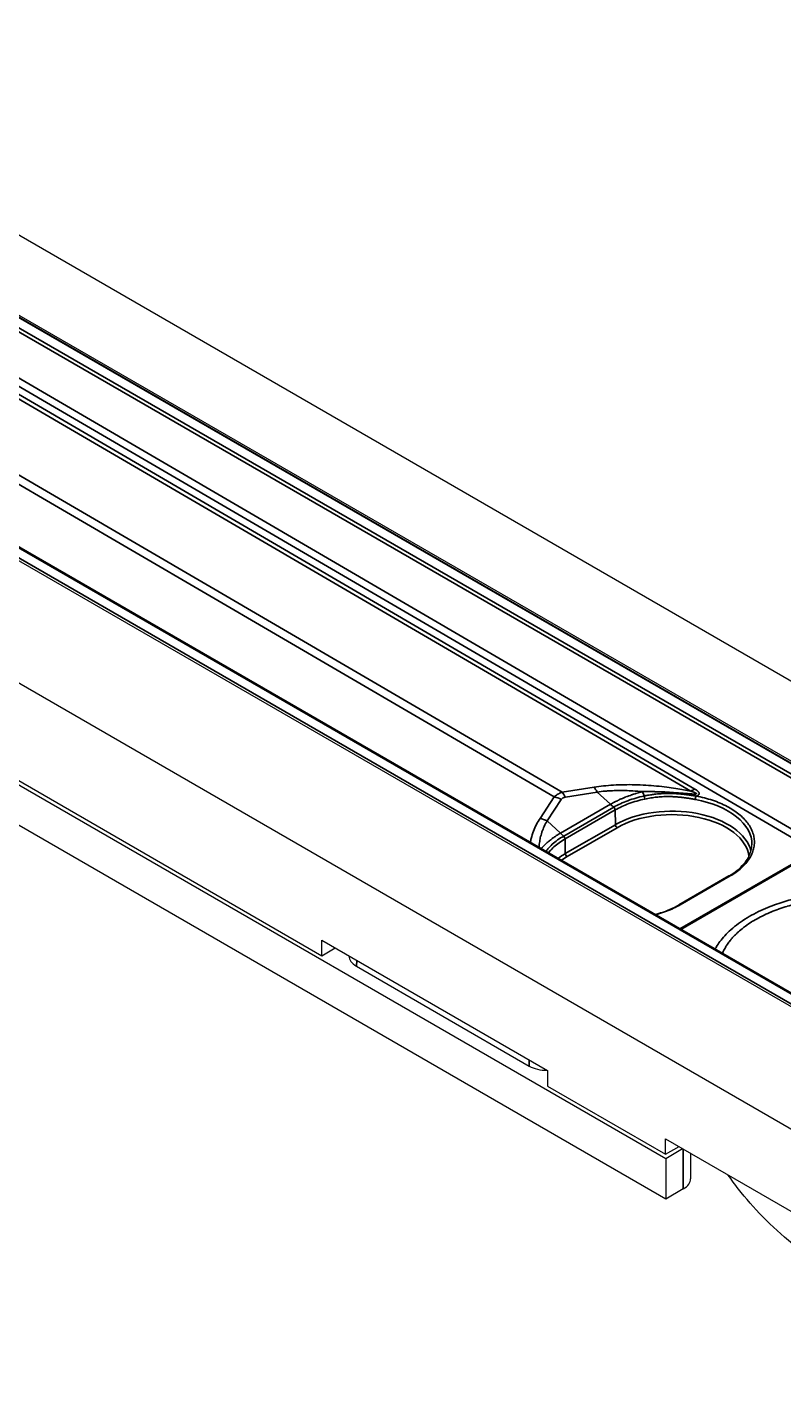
# Model space of a CAD drawing. Header units: millimetres. Extents: x 101 to 3000, y 150 to 4305.
# Drawn here: x 1649.7 to 1763.4, y 1251.7 to 1454.6 of the extents above; entities that cross this region are included whole.
import ezdxf

# ---------------------------------------------------------------- set-up
doc = ezdxf.new("R2010")
doc.units = ezdxf.units.MM
doc.header["$LTSCALE"] = 15
doc.layers.add('_Sichtbarkanten', color=7, linetype='Continuous', lineweight=25)
doc.layers.add('Sichtbar schmal (ISO)', color=7, linetype='Continuous', lineweight=35)

msp = doc.modelspace()

# ---------------------------------------------------------------- linework, layer by layer
at = {"layer": '_Sichtbarkanten'}
for p, q in [((1594.38, 1454.61), (2071.68, 1179.05)), ((1611.35, 1432.49), (2033.51, 1188.76)), ((1612.04, 1432.35), (2033.12, 1189.24)), ((1536.04, 1420.93), (2013.34, 1145.37)), ((2003.53, 1171.46), (1581.4, 1415.18)), ((2001.14, 1170.78), (1580.06, 1413.89)), ((1546.92, 1399.35), (1745.8, 1284.52)), ((1745.8, 1278.4), (1546.92, 1393.22)), ((1603.4, 1367.35), (1694.08, 1314.99)), ((1755.32, 1327), (1747.78, 1322.65)), ((1694.08, 1314.99), (1694.08, 1317.32)), ((1694.08, 1317.32), (1728.02, 1297.72)), ((1694.08, 1314.99), (1696.1, 1316.16)), ((1699.28, 1313.41), (1725.27, 1298.4)), ((1728.02, 1297.72), (1728.02, 1295.4)), ((1728.02, 1295.4), (1745.79, 1285.14)), ((1745.79, 1285.14), (1745.79, 1287.47)), ((1745.79, 1287.47), (1803.6, 1254.09)), ((1745.79, 1285.14), (1747.81, 1286.3)), ((1745.8, 1284.52), (1748.34, 1285.99)), ((1749.55, 1285.3), (1749.55, 1281.46)), ((1745.8, 1284.52), (1745.8, 1278.4)), ((1748.45, 1279.93), (1745.8, 1278.4))]:
    msp.add_line(p, q, dxfattribs=at)
for centre, major_axis, ratio, start_param, end_param in [((1746.72, 1331.8), (-12.05, 0.06), 0.580459, 3.131904, 3.131913), ((1701.94, 1314.94), (-3.75, 0), 0.576647, 6.275518, 7.067974), ((1727.92, 1299.93), (3.75, 0), 0.578054, 3.9276, 4.720056), ((1745.8, 1281.46), (3.75, 0), 0.57735, 5.497787, 6.283185)]:
    msp.add_ellipse(centre, major_axis=major_axis, ratio=ratio, start_param=start_param, end_param=end_param, dxfattribs=at)
for points, knots in [([(1755.32, 1327), (1756.22, 1327.52), (1756.98, 1328.13), (1758.09, 1329.42), (1758.47, 1330.11), (1758.72, 1331.09), (1758.76, 1331.38), (1758.77, 1331.68)], [0, 0, 0, 0, 0.5169, 0.5169, 1.025359, 1.025359, 1.242943, 1.242943, 1.242943, 1.242943]), ([(1744.15, 1321.21), (1744.96, 1321.42), (1745.73, 1321.68), (1746.91, 1322.18), (1747.37, 1322.41), (1747.78, 1322.65)], [2.7346779, 2.7346779, 2.7346779, 2.7346779, 3.0876656, 3.0876656, 3.3269025, 3.3269025, 3.3269025, 3.3269025]), ([(1803.6, 1252.99), (1803.45, 1253.03), (1803.3, 1253.07), (1803.16, 1253.1), (1798.31, 1254.35), (1793.5, 1255.93), (1788.89, 1257.79), (1784.29, 1259.65), (1779.88, 1261.78), (1775.83, 1264.12), (1771.78, 1266.46), (1768.09, 1269), (1764.87, 1271.66), (1761.65, 1274.32), (1758.92, 1277.1), (1756.75, 1279.9), (1756.2, 1280.6), (1755.69, 1281.31), (1755.22, 1282.02)], [0.0950371, 0.0950371, 0.0950371, 0.0950371, 0.1010675, 0.1010675, 0.1010675, 0.3005338, 0.3005338, 0.3005338, 0.5, 0.5, 0.5, 0.6994662, 0.6994662, 0.6994662, 0.8989325, 0.8989325, 0.8989325, 0.9493881, 0.9493881, 0.9493881, 0.9493881])]:
    msp.add_open_spline(points, degree=3, knots=knots, dxfattribs=at)
at = {"layer": 'Sichtbar schmal (ISO)'}
for p, q in [((2031.71, 1187.52), (1609.57, 1431.24)), ((1609.84, 1431.69), (2031.97, 1187.97)), ((2033.32, 1188.74), (1611.17, 1432.47)), ((1768.23, 1330.75), (1609.04, 1423.63)), ((1768.76, 1331.65), (1609.57, 1424.54)), ((2003.34, 1171.44), (1581.21, 1415.16)), ((1579.87, 1414.4), (2002.02, 1170.67)), ((1750.16, 1340.05), (1635.8, 1406.77)), ((1749.56, 1339.74), (1635.19, 1406.46)), ((1730.25, 1339.56), (1632.24, 1396.74)), ((1729.04, 1338.86), (1631.03, 1396.04)), ((1735.03, 1340.33), (1730.25, 1339.56)), ((1735.49, 1339.6), (1730.71, 1338.83)), ((1735.49, 1339.6), (1737.48, 1337.75)), ((1729.04, 1338.86), (1726.9, 1335.64)), ((1730.1, 1338.48), (1727.97, 1335.26)), ((1729.96, 1333.41), (1737.48, 1337.75)), ((1737.98, 1337.31), (1730.46, 1332.97)), ((1738.2, 1336.9), (1730.66, 1332.55)), ((1738.2, 1336.9), (1738.23, 1334.69)), ((1727.97, 1335.26), (1729.96, 1333.41)), ((1738.23, 1334.69), (1730.7, 1330.35)), ((1738.49, 1334.24), (1730.96, 1329.89)), ((1730.66, 1332.55), (1730.7, 1330.35)), ((1747.93, 1319.03), (1768.23, 1330.75)), ((1748.07, 1318.95), (1768.36, 1330.67)), ((1747.97, 1322.63), (1755.5, 1326.98)), ((1699.28, 1313.41), (1699.34, 1314.29)), ((1725.27, 1298.4), (1725.27, 1299.31)), ((1748.45, 1285.93), (1748.45, 1279.93))]:
    msp.add_line(p, q, dxfattribs=at)
for centre, major_axis, ratio, start_param, end_param in [((1729.93, 1336.35), (0.59, -3.7), 0.393812, 2.240031, 2.552527), ((1734.71, 1337.12), (0.59, -3.7), 0.393811, 2.240031, 2.552528), ((1743.04, 1344.1), (1.27, -7.39), 0.236301, 5.314743, 5.431955), ((1750.19, 1346.16), (3.78, 6.48), 0.574319, 3.815229, 3.929596), ((1729.33, 1336), (3.13, -2.07), 0.678392, 1.764791, 2.077288), ((1739.03, 1342.71), (3.75, -6.5), 0.57735, 5.201094, 5.298232), ((1742.53, 1338.75), (0.079, -0.367), 0.269867, 0.94212, 2.279891), ((1750.37, 1338.68), (-0.067, -0.369), 0.237426, 3.781911, 5.332801), ((1746.72, 1331.8), (-12.05, 0.06), 0.580459, 3.131913, 4.416645), ((1727.19, 1332.78), (3.13, -2.07), 0.678392, 1.764791, 2.077288), ((1746.72, 1329.79), (12.01, 0), 0.57735, 0.132278, 2.356194), ((1746.72, 1329.49), (11.63, 0), 0.57735, 0.067115, 2.356194), ((1738.49, 1334.55), (-0.187, 0.325), 0.57735, 0.802851, 2.356194), ((1731.51, 1338.37), (3.75, -6.5), 0.57735, 5.201094, 5.298232), ((1730.4, 1332.7), (0.181, -0.328), 0.577882, 0.813784, 2.167422), ((1739.19, 1325.44), (-12.01, 0), 0.57735, 5.497787, 5.637259), ((1739.19, 1325.14), (-11.63, 0), 0.57735, 5.497787, 5.609846), ((1730.96, 1330.2), (-0.187, 0.325), 0.57735, 0.802851, 2.356194), ((1755.5, 1326.67), (-0.187, 0.325), 0.57735, 5.492551, 6.283185), ((1747.97, 1322.33), (-0.187, 0.325), 0.57735, 5.492551, 6.283185)]:
    msp.add_ellipse(centre, major_axis=major_axis, ratio=ratio, start_param=start_param, end_param=end_param, dxfattribs=at)
for points, knots in [([(1730.25, 1339.56), (1730.15, 1339.53), (1730.06, 1339.5), (1729.97, 1339.47), (1729.88, 1339.43), (1729.79, 1339.39), (1729.71, 1339.35), (1729.63, 1339.31), (1729.55, 1339.26), (1729.47, 1339.21), (1729.39, 1339.16), (1729.32, 1339.11), (1729.25, 1339.05), (1729.18, 1338.99), (1729.11, 1338.93), (1729.04, 1338.86)], [0.000001, 0.000001, 0.000001, 0.000001, 0.2, 0.2, 0.2, 0.4, 0.4, 0.4, 0.6, 0.6, 0.6, 0.8, 0.8, 0.8, 1, 1, 1, 1]), ([(1749.56, 1339.74), (1749.22, 1339.81), (1748.87, 1339.88), (1748.49, 1339.94), (1748.12, 1340.01), (1747.72, 1340.08), (1747.3, 1340.14), (1746.87, 1340.21), (1746.42, 1340.27), (1745.95, 1340.33), (1745.47, 1340.39), (1744.96, 1340.45), (1744.43, 1340.5), (1743.91, 1340.55), (1743.36, 1340.59), (1742.81, 1340.63), (1742.25, 1340.66), (1741.7, 1340.68), (1741.15, 1340.69), (1740.61, 1340.71), (1740.07, 1340.71), (1739.54, 1340.7), (1739.01, 1340.69), (1738.48, 1340.67), (1737.96, 1340.64), (1737.44, 1340.61), (1736.93, 1340.57), (1736.44, 1340.51), (1735.95, 1340.46), (1735.48, 1340.4), (1735.03, 1340.33)], [0, 0, 0, 0, 0.1, 0.1, 0.1, 0.2, 0.2, 0.2, 0.3, 0.3, 0.3, 0.4, 0.4, 0.4, 0.5, 0.5, 0.5, 0.6, 0.6, 0.6, 0.7, 0.7, 0.7, 0.8, 0.8, 0.8, 0.9, 0.9, 0.9, 1, 1, 1, 1]), ([(1742.32, 1339.66), (1741.83, 1339.71), (1741.35, 1339.75), (1740.87, 1339.77), (1740.77, 1339.78), (1740.66, 1339.78), (1740.56, 1339.79), (1740.19, 1339.8), (1739.82, 1339.82), (1739.45, 1339.82), (1739.23, 1339.82), (1739, 1339.82), (1738.78, 1339.82), (1738.54, 1339.82), (1738.3, 1339.81), (1738.06, 1339.81), (1737.72, 1339.8), (1737.39, 1339.78), (1737.07, 1339.76), (1736.95, 1339.75), (1736.84, 1339.74), (1736.73, 1339.73), (1736.3, 1339.7), (1735.89, 1339.65), (1735.49, 1339.6)], [0.0000001, 0.0000001, 0.0000001, 0.0000001, 0.2, 0.2, 0.2, 0.2441304, 0.2441304, 0.2441304, 0.4, 0.4, 0.4, 0.4962834, 0.4962834, 0.4962834, 0.6, 0.6, 0.6, 0.7482983, 0.7482983, 0.7482983, 0.8, 0.8, 0.8, 1, 1, 1, 1]), ([(1737.48, 1337.75), (1737.69, 1337.87), (1737.89, 1337.98), (1738.09, 1338.08), (1738.1, 1338.09), (1738.12, 1338.1), (1738.14, 1338.11), (1738.32, 1338.2), (1738.49, 1338.28), (1738.66, 1338.36), (1738.69, 1338.37), (1738.72, 1338.39), (1738.75, 1338.4), (1738.9, 1338.47), (1739.05, 1338.54), (1739.19, 1338.6), (1739.23, 1338.62), (1739.27, 1338.63), (1739.31, 1338.65), (1739.44, 1338.7), (1739.56, 1338.76), (1739.69, 1338.81), (1739.73, 1338.82), (1739.78, 1338.84), (1739.83, 1338.86), (1739.94, 1338.9), (1740.06, 1338.95), (1740.17, 1338.99), (1740.22, 1339.01), (1740.27, 1339.03), (1740.32, 1339.04), (1740.43, 1339.08), (1740.54, 1339.12), (1740.65, 1339.16), (1740.7, 1339.18), (1740.75, 1339.19), (1740.8, 1339.21), (1740.92, 1339.25), (1741.03, 1339.28), (1741.14, 1339.32), (1741.19, 1339.34), (1741.24, 1339.35), (1741.3, 1339.37), (1741.43, 1339.41), (1741.56, 1339.45), (1741.69, 1339.49), (1741.73, 1339.5), (1741.76, 1339.51), (1741.8, 1339.52), (1741.97, 1339.57), (1742.14, 1339.62), (1742.32, 1339.66)], [0, 0, 0, 0, 0.1017218, 0.1017218, 0.1017218, 0.1111111, 0.1111111, 0.1111111, 0.2046711, 0.2046711, 0.2046711, 0.2222222, 0.2222222, 0.2222222, 0.308684, 0.308684, 0.308684, 0.3333333, 0.3333333, 0.3333333, 0.4139675, 0.4139675, 0.4139675, 0.4444444, 0.4444444, 0.4444444, 0.521176, 0.521176, 0.521176, 0.5555556, 0.5555556, 0.5555556, 0.6300864, 0.6300864, 0.6300864, 0.6666667, 0.6666667, 0.6666667, 0.7425849, 0.7425849, 0.7425849, 0.7777778, 0.7777778, 0.7777778, 0.8638146, 0.8638146, 0.8638146, 0.8888889, 0.8888889, 0.8888889, 0.9999999, 0.9999999, 0.9999999, 0.9999999]), ([(1742.32, 1339.66), (1742.33, 1339.66), (1742.35, 1339.66), (1742.36, 1339.66), (1742.56, 1339.67), (1742.76, 1339.67), (1742.95, 1339.67), (1743.16, 1339.67), (1743.36, 1339.67), (1743.57, 1339.67), (1743.77, 1339.66), (1743.96, 1339.66), (1744.16, 1339.66), (1744.17, 1339.65), (1744.19, 1339.65), (1744.2, 1339.65), (1744.38, 1339.65), (1744.57, 1339.64), (1744.75, 1339.64), (1744.95, 1339.63), (1745.14, 1339.62), (1745.33, 1339.62), (1745.52, 1339.61), (1745.7, 1339.6), (1745.87, 1339.59), (1745.89, 1339.59), (1745.9, 1339.59), (1745.91, 1339.59), (1746.07, 1339.58), (1746.22, 1339.57), (1746.36, 1339.56), (1746.52, 1339.55), (1746.66, 1339.54), (1746.8, 1339.53), (1746.93, 1339.52), (1747.06, 1339.51), (1747.18, 1339.5), (1747.27, 1339.5), (1747.35, 1339.49), (1747.43, 1339.49), (1747.46, 1339.48), (1747.5, 1339.48), (1747.53, 1339.48), (1747.64, 1339.47), (1747.75, 1339.46), (1747.84, 1339.45), (1747.94, 1339.45), (1748.04, 1339.44), (1748.13, 1339.43), (1748.22, 1339.42), (1748.3, 1339.42), (1748.39, 1339.41), (1748.47, 1339.4), (1748.55, 1339.4), (1748.62, 1339.39), (1748.67, 1339.38), (1748.72, 1339.38), (1748.77, 1339.38), (1748.79, 1339.37), (1748.81, 1339.37), (1748.83, 1339.37), (1748.9, 1339.37), (1748.97, 1339.36), (1749.03, 1339.36), (1749.09, 1339.35), (1749.15, 1339.35), (1749.21, 1339.34), (1749.26, 1339.34), (1749.32, 1339.33), (1749.37, 1339.33), (1749.42, 1339.32), (1749.47, 1339.32), (1749.52, 1339.32), (1749.57, 1339.31), (1749.61, 1339.31), (1749.66, 1339.31), (1749.7, 1339.31), (1749.74, 1339.3), (1749.78, 1339.3), (1749.82, 1339.3), (1749.86, 1339.3), (1749.9, 1339.3), (1749.93, 1339.3), (1749.96, 1339.29), (1749.98, 1339.29), (1749.99, 1339.29), (1750, 1339.29), (1750, 1339.29), (1750.04, 1339.29), (1750.07, 1339.29), (1750.1, 1339.29), (1750.13, 1339.29), (1750.16, 1339.29), (1750.18, 1339.29), (1750.21, 1339.29), (1750.23, 1339.3), (1750.25, 1339.3), (1750.27, 1339.3), (1750.29, 1339.3), (1750.31, 1339.3), (1750.33, 1339.31), (1750.34, 1339.31), (1750.36, 1339.31), (1750.37, 1339.32), (1750.38, 1339.32), (1750.39, 1339.32), (1750.4, 1339.33), (1750.4, 1339.33), (1750.41, 1339.34), (1750.41, 1339.34), (1750.41, 1339.35), (1750.42, 1339.35), (1750.42, 1339.36), (1750.42, 1339.36), (1750.41, 1339.37), (1750.41, 1339.38), (1750.41, 1339.38), (1750.4, 1339.39), (1750.39, 1339.4), (1750.38, 1339.41), (1750.37, 1339.42), (1750.35, 1339.43), (1750.34, 1339.44), (1750.32, 1339.45), (1750.3, 1339.46), (1750.28, 1339.47), (1750.26, 1339.48), (1750.23, 1339.49), (1750.21, 1339.51), (1750.18, 1339.52), (1750.16, 1339.53), (1750.13, 1339.54), (1750.11, 1339.55), (1750.1, 1339.55), (1750.09, 1339.55), (1750.09, 1339.56), (1750.05, 1339.57), (1750.02, 1339.58), (1749.98, 1339.6), (1749.94, 1339.61), (1749.9, 1339.63), (1749.85, 1339.64), (1749.81, 1339.66), (1749.76, 1339.67), (1749.71, 1339.69), (1749.66, 1339.71), (1749.61, 1339.72), (1749.56, 1339.74)], [0, 0, 0, 0, 0.001783, 0.001783, 0.001783, 0.02381, 0.02381, 0.02381, 0.047619, 0.047619, 0.047619, 0.071429, 0.071429, 0.071429, 0.07295, 0.07295, 0.07295, 0.095238, 0.095238, 0.095238, 0.119048, 0.119048, 0.119048, 0.142857, 0.142857, 0.142857, 0.144657, 0.144657, 0.144657, 0.166667, 0.166667, 0.166667, 0.190476, 0.190476, 0.190476, 0.214286, 0.214286, 0.214286, 0.230857, 0.230857, 0.230857, 0.238095, 0.238095, 0.238095, 0.261905, 0.261905, 0.261905, 0.285714, 0.285714, 0.285714, 0.309524, 0.309524, 0.309524, 0.333333, 0.333333, 0.333333, 0.350198, 0.350198, 0.350198, 0.357143, 0.357143, 0.357143, 0.380952, 0.380952, 0.380952, 0.404762, 0.404762, 0.404762, 0.428571, 0.428571, 0.428571, 0.452381, 0.452381, 0.452381, 0.47619, 0.47619, 0.47619, 0.5, 0.5, 0.5, 0.52381, 0.52381, 0.52381, 0.54273, 0.54273, 0.54273, 0.547619, 0.547619, 0.547619, 0.571429, 0.571429, 0.571429, 0.595238, 0.595238, 0.595238, 0.619048, 0.619048, 0.619048, 0.642857, 0.642857, 0.642857, 0.666667, 0.666667, 0.666667, 0.690476, 0.690476, 0.690476, 0.714286, 0.714286, 0.714286, 0.738095, 0.738095, 0.738095, 0.761905, 0.761905, 0.761905, 0.785714, 0.785714, 0.785714, 0.809524, 0.809524, 0.809524, 0.833333, 0.833333, 0.833333, 0.857143, 0.857143, 0.857143, 0.880952, 0.880952, 0.880952, 0.899753, 0.899753, 0.899753, 0.904762, 0.904762, 0.904762, 0.928571, 0.928571, 0.928571, 0.952381, 0.952381, 0.952381, 0.97619, 0.97619, 0.97619, 1, 1, 1, 1]), ([(1750.37, 1338.99), (1750.41, 1339), (1750.47, 1339.02), (1750.55, 1339.06), (1750.63, 1339.1), (1750.69, 1339.14), (1750.74, 1339.18), (1750.78, 1339.22), (1750.81, 1339.26), (1750.83, 1339.31), (1750.83, 1339.36), (1750.83, 1339.41), (1750.82, 1339.47), (1750.78, 1339.54), (1750.74, 1339.6), (1750.68, 1339.67), (1750.61, 1339.74), (1750.52, 1339.82), (1750.42, 1339.89), (1750.3, 1339.97), (1750.21, 1340.02), (1750.16, 1340.05)], [0, 0, 0, 0, 0.0526316, 0.1052632, 0.1578947, 0.2105263, 0.2631579, 0.3157895, 0.3684211, 0.4210526, 0.4736842, 0.5263158, 0.5789474, 0.6315789, 0.6842105, 0.7368421, 0.7894737, 0.8421053, 0.8947368, 0.9473684, 0.9999999, 0.9999999, 0.9999999, 0.9999999]), ([(1730.71, 1338.83), (1730.65, 1338.82), (1730.54, 1338.8), (1730.41, 1338.75), (1730.29, 1338.68), (1730.19, 1338.59), (1730.13, 1338.52), (1730.1, 1338.48)], [0.0000019, 0.0000019, 0.0000019, 0.0000019, 0.2, 0.4, 0.6, 0.8, 1, 1, 1, 1]), ([(1742.56, 1339), (1742.13, 1338.91), (1741.71, 1338.81), (1741.31, 1338.69), (1740.9, 1338.57), (1740.5, 1338.44), (1740.11, 1338.3), (1739.72, 1338.16), (1739.35, 1338.01), (1738.99, 1337.84), (1738.64, 1337.67), (1738.3, 1337.5), (1737.98, 1337.31)], [0, 0, 0, 0, 0.248741, 0.248741, 0.248741, 0.499365, 0.499365, 0.499365, 0.749894, 0.749894, 0.749894, 1, 1, 1, 1]), ([(1742.66, 1338.55), (1742.24, 1338.46), (1741.84, 1338.36), (1741.44, 1338.24), (1741.04, 1338.13), (1740.65, 1338), (1740.27, 1337.86), (1739.9, 1337.72), (1739.53, 1337.57), (1739.19, 1337.41), (1738.84, 1337.25), (1738.51, 1337.08), (1738.2, 1336.9)], [0, 0, 0, 0, 0.24907, 0.24907, 0.24907, 0.5, 0.5, 0.5, 0.75, 0.75, 0.75, 1, 1, 1, 1]), ([(1750.37, 1338.99), (1750.33, 1338.99), (1750.29, 1339), (1750.24, 1339.01), (1750.22, 1339.01), (1750.19, 1339.02), (1750.17, 1339.02), (1750.14, 1339.02), (1750.11, 1339.03), (1750.08, 1339.03), (1750.04, 1339.04), (1749.99, 1339.05), (1749.94, 1339.06), (1749.94, 1339.06), (1749.93, 1339.06), (1749.93, 1339.06), (1749.88, 1339.07), (1749.83, 1339.07), (1749.77, 1339.08), (1749.74, 1339.09), (1749.71, 1339.09), (1749.68, 1339.1), (1749.66, 1339.1), (1749.64, 1339.1), (1749.61, 1339.11), (1749.56, 1339.12), (1749.5, 1339.12), (1749.45, 1339.13), (1749.43, 1339.14), (1749.42, 1339.14), (1749.4, 1339.14), (1749.36, 1339.15), (1749.31, 1339.15), (1749.27, 1339.16), (1749.21, 1339.17), (1749.15, 1339.18), (1749.08, 1339.19), (1749.02, 1339.19), (1748.95, 1339.2), (1748.87, 1339.21), (1748.83, 1339.22), (1748.78, 1339.22), (1748.74, 1339.23), (1748.71, 1339.23), (1748.68, 1339.24), (1748.65, 1339.24), (1748.57, 1339.25), (1748.49, 1339.26), (1748.41, 1339.27), (1748.39, 1339.27), (1748.37, 1339.27), (1748.36, 1339.27), (1748.29, 1339.28), (1748.22, 1339.29), (1748.15, 1339.29), (1748.08, 1339.3), (1748.01, 1339.31), (1747.94, 1339.31), (1747.91, 1339.31), (1747.89, 1339.32), (1747.86, 1339.32), (1747.76, 1339.33), (1747.65, 1339.33), (1747.54, 1339.34), (1747.52, 1339.34), (1747.5, 1339.34), (1747.47, 1339.35), (1747.38, 1339.35), (1747.29, 1339.36), (1747.19, 1339.36), (1747.12, 1339.36), (1747.04, 1339.37), (1746.96, 1339.37), (1746.91, 1339.37), (1746.86, 1339.37), (1746.81, 1339.38), (1746.68, 1339.38), (1746.54, 1339.38), (1746.4, 1339.38), (1746.39, 1339.38), (1746.38, 1339.38), (1746.37, 1339.38), (1746.22, 1339.38), (1746.06, 1339.38), (1745.89, 1339.38), (1745.85, 1339.38), (1745.82, 1339.38), (1745.78, 1339.38), (1745.64, 1339.37), (1745.5, 1339.37), (1745.35, 1339.36), (1745.27, 1339.36), (1745.18, 1339.35), (1745.09, 1339.35), (1744.99, 1339.34), (1744.89, 1339.33), (1744.79, 1339.32), (1744.64, 1339.31), (1744.49, 1339.3), (1744.33, 1339.28), (1744.3, 1339.28), (1744.26, 1339.27), (1744.23, 1339.27), (1744.05, 1339.25), (1743.86, 1339.23), (1743.66, 1339.2), (1743.61, 1339.19), (1743.55, 1339.18), (1743.49, 1339.17), (1743.36, 1339.15), (1743.23, 1339.13), (1743.09, 1339.11), (1742.92, 1339.07), (1742.74, 1339.04), (1742.56, 1339)], [0, 0, 0, 0, 0.0416341, 0.0416341, 0.0416341, 0.0625, 0.0625, 0.0625, 0.0866207, 0.0866207, 0.0866207, 0.125, 0.125, 0.125, 0.1276593, 0.1276593, 0.1276593, 0.1662083, 0.1662083, 0.1662083, 0.1875, 0.1875, 0.1875, 0.2033565, 0.2033565, 0.2033565, 0.2399222, 0.2399222, 0.2399222, 0.25, 0.25, 0.25, 0.2764862, 0.2764862, 0.2764862, 0.3125, 0.3125, 0.3125, 0.3510776, 0.3510776, 0.3510776, 0.375, 0.375, 0.375, 0.3895387, 0.3895387, 0.3895387, 0.4289244, 0.4289244, 0.4289244, 0.4375, 0.4375, 0.4375, 0.4693245, 0.4693245, 0.4693245, 0.5, 0.5, 0.5, 0.5108569, 0.5108569, 0.5108569, 0.553618, 0.553618, 0.553618, 0.5625, 0.5625, 0.5625, 0.597656, 0.597656, 0.597656, 0.625, 0.625, 0.625, 0.6431249, 0.6431249, 0.6431249, 0.6875, 0.6875, 0.6875, 0.6904332, 0.6904332, 0.6904332, 0.7396953, 0.7396953, 0.7396953, 0.75, 0.75, 0.75, 0.7896329, 0.7896329, 0.7896329, 0.8125, 0.8125, 0.8125, 0.837854, 0.837854, 0.837854, 0.875, 0.875, 0.875, 0.8829222, 0.8829222, 0.8829222, 0.9250289, 0.9250289, 0.9250289, 0.9375, 0.9375, 0.9375, 0.9648926, 0.9648926, 0.9648926, 0.9999999, 0.9999999, 0.9999999, 0.9999999]), ([(1750.26, 1338.48), (1750.2, 1338.49), (1750.13, 1338.5), (1750.06, 1338.52), (1750.06, 1338.52), (1750.05, 1338.52), (1750.05, 1338.52), (1749.98, 1338.53), (1749.91, 1338.54), (1749.84, 1338.56), (1749.83, 1338.56), (1749.82, 1338.56), (1749.81, 1338.56), (1749.74, 1338.57), (1749.66, 1338.59), (1749.59, 1338.6), (1749.57, 1338.6), (1749.55, 1338.61), (1749.53, 1338.61), (1749.46, 1338.62), (1749.39, 1338.63), (1749.31, 1338.65), (1749.28, 1338.65), (1749.26, 1338.65), (1749.23, 1338.66), (1749.16, 1338.67), (1749.08, 1338.68), (1749, 1338.69), (1748.97, 1338.7), (1748.93, 1338.7), (1748.9, 1338.71), (1748.82, 1338.72), (1748.75, 1338.73), (1748.67, 1338.74), (1748.62, 1338.75), (1748.57, 1338.75), (1748.52, 1338.76), (1748.45, 1338.77), (1748.37, 1338.78), (1748.3, 1338.79), (1748.24, 1338.79), (1748.18, 1338.8), (1748.11, 1338.81), (1748.04, 1338.82), (1747.97, 1338.82), (1747.89, 1338.83), (1747.81, 1338.84), (1747.74, 1338.84), (1747.66, 1338.85), (1747.59, 1338.86), (1747.51, 1338.86), (1747.44, 1338.87), (1747.35, 1338.87), (1747.25, 1338.88), (1747.15, 1338.89), (1747.08, 1338.89), (1747.01, 1338.89), (1746.94, 1338.9), (1746.83, 1338.9), (1746.71, 1338.91), (1746.59, 1338.91), (1746.53, 1338.91), (1746.46, 1338.91), (1746.4, 1338.91), (1746.26, 1338.91), (1746.11, 1338.91), (1745.96, 1338.91), (1745.9, 1338.91), (1745.85, 1338.91), (1745.79, 1338.91), (1745.62, 1338.91), (1745.44, 1338.9), (1745.26, 1338.89), (1745.21, 1338.89), (1745.17, 1338.89), (1745.12, 1338.88), (1744.92, 1338.87), (1744.7, 1338.85), (1744.47, 1338.83), (1744.44, 1338.83), (1744.41, 1338.82), (1744.38, 1338.82), (1744.14, 1338.8), (1743.88, 1338.76), (1743.61, 1338.72), (1743.59, 1338.72), (1743.58, 1338.72), (1743.56, 1338.71), (1743.28, 1338.67), (1742.97, 1338.62), (1742.66, 1338.55)], [0, 0, 0, 0, 0.0625, 0.0625, 0.0625, 0.066189, 0.066189, 0.066189, 0.125, 0.125, 0.125, 0.133162, 0.133162, 0.133162, 0.1875, 0.1875, 0.1875, 0.199949, 0.199949, 0.199949, 0.25, 0.25, 0.25, 0.266575, 0.266575, 0.266575, 0.3125, 0.3125, 0.3125, 0.333123, 0.333123, 0.333123, 0.375, 0.375, 0.375, 0.39966, 0.39966, 0.39966, 0.4375, 0.4375, 0.4375, 0.466253, 0.466253, 0.466253, 0.5, 0.5, 0.5, 0.532921, 0.532921, 0.532921, 0.5625, 0.5625, 0.5625, 0.599677, 0.599677, 0.599677, 0.625, 0.625, 0.625, 0.666537, 0.666537, 0.666537, 0.6875, 0.6875, 0.6875, 0.733514, 0.733514, 0.733514, 0.75, 0.75, 0.75, 0.800635, 0.800635, 0.800635, 0.8125, 0.8125, 0.8125, 0.867708, 0.867708, 0.867708, 0.875, 0.875, 0.875, 0.934336, 0.934336, 0.934336, 0.9375, 0.9375, 0.9375, 1, 1, 1, 1]), ([(1755.5, 1326.98), (1755.82, 1327.16), (1756.41, 1327.54), (1757.2, 1328.17), (1757.86, 1328.85), (1758.4, 1329.57), (1758.8, 1330.32), (1759.05, 1331.08), (1759.16, 1331.86), (1759.13, 1332.65), (1758.95, 1333.42), (1758.62, 1334.18), (1758.16, 1334.92), (1757.56, 1335.62), (1756.83, 1336.28), (1755.99, 1336.9), (1755.04, 1337.45), (1753.99, 1337.95), (1752.85, 1338.37), (1751.64, 1338.73), (1750.8, 1338.91), (1750.37, 1338.99)], [0, 0, 0, 0, 0.0526316, 0.1052632, 0.1578947, 0.2105263, 0.2631579, 0.3157895, 0.3684211, 0.4210526, 0.4736842, 0.5263158, 0.5789474, 0.6315789, 0.6842105, 0.7368421, 0.7894737, 0.8421053, 0.8947368, 0.9473684, 1, 1, 1, 1]), ([(1726.9, 1335.64), (1726.71, 1335.34), (1726.35, 1334.73), (1725.89, 1333.72), (1725.6, 1332.79), (1725.47, 1332.22), (1725.44, 1332.02)], [0, 0, 0, 0, 0.0909091, 0.1818182, 0.2727273, 0.3245409, 0.3245409, 0.3245409, 0.3245409]), ([(1737.98, 1337.31), (1738, 1337.29), (1738.02, 1337.27), (1738.05, 1337.25), (1738.07, 1337.22), (1738.09, 1337.2), (1738.11, 1337.17), (1738.12, 1337.14), (1738.14, 1337.11), (1738.15, 1337.08), (1738.17, 1337.05), (1738.18, 1337.02), (1738.18, 1336.99), (1738.19, 1336.96), (1738.19, 1336.93), (1738.2, 1336.9)], [0, 0, 0, 0, 0.2, 0.2, 0.2, 0.4, 0.4, 0.4, 0.6, 0.6, 0.6, 0.8, 0.8, 0.8, 1, 1, 1, 1]), ([(1727.97, 1335.26), (1727.81, 1335), (1727.67, 1334.73), (1727.53, 1334.44), (1727.53, 1334.44), (1727.53, 1334.44), (1727.53, 1334.43), (1727.4, 1334.16), (1727.29, 1333.88), (1727.19, 1333.59), (1727.19, 1333.57), (1727.18, 1333.56), (1727.18, 1333.54), (1727.09, 1333.26), (1727.01, 1332.98), (1726.94, 1332.69), (1726.94, 1332.66), (1726.93, 1332.62), (1726.92, 1332.58), (1726.87, 1332.31), (1726.82, 1332.04), (1726.79, 1331.77), (1726.79, 1331.71), (1726.78, 1331.66), (1726.78, 1331.61), (1726.77, 1331.49), (1726.76, 1331.37), (1726.76, 1331.26)], [0, 0, 0, 0, 0.1980709, 0.1980709, 0.1980709, 0.2, 0.2, 0.2, 0.3895764, 0.3895764, 0.3895764, 0.4, 0.4, 0.4, 0.5772162, 0.5772162, 0.5772162, 0.6, 0.6, 0.6, 0.7675736, 0.7675736, 0.7675736, 0.8, 0.8, 0.8, 0.8743622, 0.8743622, 0.8743622, 0.8743622]), ([(1727.07, 1331.08), (1727.12, 1331.13), (1727.16, 1331.18), (1727.21, 1331.23), (1727.21, 1331.24), (1727.21, 1331.24), (1727.22, 1331.24), (1727.3, 1331.33), (1727.38, 1331.42), (1727.46, 1331.5), (1727.47, 1331.51), (1727.47, 1331.51), (1727.47, 1331.51), (1727.56, 1331.6), (1727.65, 1331.69), (1727.74, 1331.77), (1727.74, 1331.78), (1727.75, 1331.78), (1727.75, 1331.79), (1727.84, 1331.87), (1727.94, 1331.96), (1728.05, 1332.06), (1728.05, 1332.06), (1728.05, 1332.06), (1728.06, 1332.06), (1728.17, 1332.16), (1728.28, 1332.26), (1728.41, 1332.36), (1728.54, 1332.46), (1728.68, 1332.57), (1728.83, 1332.68), (1728.83, 1332.68), (1728.84, 1332.68), (1728.84, 1332.69), (1728.99, 1332.79), (1729.15, 1332.91), (1729.34, 1333.02), (1729.34, 1333.03), (1729.35, 1333.03), (1729.35, 1333.04), (1729.54, 1333.15), (1729.74, 1333.28), (1729.96, 1333.41)], [0.1571648, 0.1571648, 0.1571648, 0.1571648, 0.2202695, 0.2202695, 0.2202695, 0.2222222, 0.2222222, 0.2222222, 0.3290383, 0.3290383, 0.3290383, 0.3333333, 0.3333333, 0.3333333, 0.4398323, 0.4398323, 0.4398323, 0.4444444, 0.4444444, 0.4444444, 0.5526627, 0.5526627, 0.5526627, 0.5555556, 0.5555556, 0.5555556, 0.6666667, 0.6666667, 0.6666667, 0.7777778, 0.7777778, 0.7777778, 0.7810456, 0.7810456, 0.7810456, 0.8888889, 0.8888889, 0.8888889, 0.8924579, 0.8924579, 0.8924579, 1, 1, 1, 1]), ([(1730.46, 1332.97), (1730.14, 1332.79), (1729.83, 1332.59), (1729.55, 1332.39), (1729.26, 1332.18), (1729, 1331.97), (1728.75, 1331.75), (1728.75, 1331.74), (1728.75, 1331.74), (1728.75, 1331.74), (1728.51, 1331.52), (1728.29, 1331.29), (1728.09, 1331.06), (1728.09, 1331.06), (1728.09, 1331.06), (1728.08, 1331.06), (1727.98, 1330.93), (1727.87, 1330.8), (1727.78, 1330.67)], [0, 0, 0, 0, 0.25, 0.25, 0.25, 0.5, 0.5, 0.5, 0.5014366, 0.5014366, 0.5014366, 0.75, 0.75, 0.75, 0.7518169, 0.7518169, 0.7518169, 0.8880252, 0.8880252, 0.8880252, 0.8880252]), ([(1730.66, 1332.55), (1730.35, 1332.37), (1730.06, 1332.18), (1729.78, 1331.98), (1729.5, 1331.78), (1729.24, 1331.57), (1729, 1331.36), (1728.76, 1331.14), (1728.55, 1330.92), (1728.35, 1330.69), (1728.29, 1330.61), (1728.22, 1330.53), (1728.16, 1330.45)], [0, 0, 0, 0, 0.25, 0.25, 0.25, 0.5, 0.5, 0.5, 0.75, 0.75, 0.75, 0.8370199, 0.8370199, 0.8370199, 0.8370199]), ([(1753.22, 1315.98), (1753.31, 1316.16), (1753.57, 1316.58), (1754.09, 1317.31), (1754.85, 1318.2), (1755.84, 1319.13), (1757.03, 1320.05), (1758.36, 1320.89), (1759.76, 1321.64), (1761.16, 1322.26), (1762.5, 1322.76), (1763.75, 1323.17), (1764.93, 1323.49), (1766.07, 1323.76), (1767.22, 1323.98), (1768.38, 1324.17), (1769.57, 1324.32), (1770.77, 1324.44), (1771.98, 1324.52), (1773.21, 1324.56), (1774.46, 1324.56), (1775.74, 1324.52), (1777.05, 1324.44), (1778.39, 1324.32), (1779.22, 1324.22), (1779.63, 1324.16)], [0.311186, 0.311186, 0.311186, 0.311186, 0.3333333, 0.3636364, 0.3939394, 0.4242424, 0.4545455, 0.4848485, 0.5151515, 0.5454545, 0.5757576, 0.6060606, 0.6363636, 0.6666667, 0.6969697, 0.7272727, 0.7575758, 0.7878788, 0.8181818, 0.8484848, 0.8787879, 0.9090909, 0.9393939, 0.969697, 1, 1, 1, 1]), ([(1754.32, 1315.34), (1754.34, 1315.38), (1754.35, 1315.42), (1754.37, 1315.45), (1754.42, 1315.57), (1754.48, 1315.7), (1754.55, 1315.82), (1754.6, 1315.93), (1754.66, 1316.03), (1754.72, 1316.14), (1754.8, 1316.28), (1754.89, 1316.42), (1754.98, 1316.57), (1755.05, 1316.68), (1755.13, 1316.78), (1755.2, 1316.89), (1755.32, 1317.06), (1755.45, 1317.23), (1755.6, 1317.4), (1755.68, 1317.51), (1755.77, 1317.61), (1755.87, 1317.71), (1756.04, 1317.91), (1756.23, 1318.1), (1756.43, 1318.3), (1756.53, 1318.39), (1756.63, 1318.49), (1756.73, 1318.58), (1756.97, 1318.79), (1757.22, 1319), (1757.49, 1319.21), (1757.59, 1319.29), (1757.69, 1319.37), (1757.8, 1319.44), (1758.09, 1319.66), (1758.4, 1319.87), (1758.72, 1320.07), (1758.82, 1320.13), (1758.91, 1320.19), (1759.01, 1320.25), (1759.35, 1320.46), (1759.71, 1320.65), (1760.07, 1320.84), (1760.15, 1320.88), (1760.23, 1320.92), (1760.31, 1320.96), (1760.68, 1321.15), (1761.06, 1321.32), (1761.44, 1321.48), (1761.5, 1321.51), (1761.56, 1321.53), (1761.62, 1321.56), (1762.01, 1321.72), (1762.4, 1321.87), (1762.78, 1322), (1762.82, 1322.01), (1762.85, 1322.03), (1762.89, 1322.04), (1763.29, 1322.18), (1763.67, 1322.3), (1764.04, 1322.41), (1764.06, 1322.41), (1764.08, 1322.42), (1764.09, 1322.43), (1764.48, 1322.54), (1764.86, 1322.64), (1765.22, 1322.73), (1765.59, 1322.82), (1765.95, 1322.9), (1766.32, 1322.97), (1766.33, 1322.98), (1766.34, 1322.98), (1766.36, 1322.98), (1766.7, 1323.05), (1767.05, 1323.12), (1767.4, 1323.17), (1767.43, 1323.18), (1767.46, 1323.18), (1767.49, 1323.19), (1767.82, 1323.24), (1768.15, 1323.29), (1768.49, 1323.33), (1768.54, 1323.34), (1768.59, 1323.34), (1768.63, 1323.35), (1768.95, 1323.39), (1769.28, 1323.42), (1769.6, 1323.45), (1769.67, 1323.46), (1769.73, 1323.47), (1769.8, 1323.47), (1770.11, 1323.5), (1770.41, 1323.52), (1770.72, 1323.53), (1770.81, 1323.54), (1770.89, 1323.54), (1770.97, 1323.55), (1771.26, 1323.56), (1771.56, 1323.57), (1771.85, 1323.58), (1771.95, 1323.58), (1772.05, 1323.58), (1772.15, 1323.58), (1772.43, 1323.58), (1772.71, 1323.58), (1772.99, 1323.58), (1773.11, 1323.57), (1773.22, 1323.57), (1773.34, 1323.57), (1773.61, 1323.56), (1773.87, 1323.55), (1774.14, 1323.53), (1774.28, 1323.53), (1774.41, 1323.52), (1774.55, 1323.51), (1774.8, 1323.49), (1775.05, 1323.47), (1775.3, 1323.45), (1775.46, 1323.43), (1775.62, 1323.41), (1775.78, 1323.4), (1776.01, 1323.37), (1776.25, 1323.34), (1776.49, 1323.31), (1776.66, 1323.29), (1776.84, 1323.26), (1777.01, 1323.23), (1777.24, 1323.2), (1777.46, 1323.16), (1777.68, 1323.12), (1777.88, 1323.09), (1778.07, 1323.05), (1778.26, 1323.02), (1778.45, 1322.98), (1778.64, 1322.94), (1778.83, 1322.9), (1779.02, 1322.85), (1779.21, 1322.81), (1779.4, 1322.77), (1779.55, 1322.73), (1779.7, 1322.69), (1779.84, 1322.66), (1780.02, 1322.61), (1780.2, 1322.56), (1780.37, 1322.52), (1780.49, 1322.48), (1780.6, 1322.45), (1780.72, 1322.41), (1780.89, 1322.36), (1781.06, 1322.31), (1781.22, 1322.26), (1781.32, 1322.23), (1781.42, 1322.2), (1781.51, 1322.17), (1781.68, 1322.12), (1781.85, 1322.06), (1782.01, 1322.01), (1782.09, 1321.98), (1782.17, 1321.95), (1782.25, 1321.92), (1782.42, 1321.86), (1782.59, 1321.8), (1782.75, 1321.74), (1782.82, 1321.72), (1782.88, 1321.69), (1782.95, 1321.67), (1783.12, 1321.61), (1783.29, 1321.54), (1783.46, 1321.47), (1783.51, 1321.45), (1783.56, 1321.43), (1783.62, 1321.41), (1783.79, 1321.34), (1783.97, 1321.27), (1784.14, 1321.19), (1784.19, 1321.18), (1784.23, 1321.16), (1784.27, 1321.14), (1784.46, 1321.06), (1784.64, 1320.98), (1784.82, 1320.9), (1784.85, 1320.89), (1784.88, 1320.88), (1784.92, 1320.86), (1785.11, 1320.78), (1785.3, 1320.69), (1785.49, 1320.61), (1785.51, 1320.6), (1785.53, 1320.59), (1785.55, 1320.58), (1785.75, 1320.48), (1785.95, 1320.39), (1786.14, 1320.3), (1786.16, 1320.29), (1786.17, 1320.29), (1786.18, 1320.28)], [0.362181, 0.362181, 0.362181, 0.362181, 0.3653846, 0.3653846, 0.3653846, 0.3759015, 0.3759015, 0.3759015, 0.3846154, 0.3846154, 0.3846154, 0.3959323, 0.3959323, 0.3959323, 0.4038462, 0.4038462, 0.4038462, 0.4160173, 0.4160173, 0.4160173, 0.4230769, 0.4230769, 0.4230769, 0.4361428, 0.4361428, 0.4361428, 0.4423077, 0.4423077, 0.4423077, 0.4562642, 0.4562642, 0.4562642, 0.4615385, 0.4615385, 0.4615385, 0.4763755, 0.4763755, 0.4763755, 0.4807692, 0.4807692, 0.4807692, 0.4964795, 0.4964795, 0.4964795, 0.5, 0.5, 0.5, 0.5165819, 0.5165819, 0.5165819, 0.5192308, 0.5192308, 0.5192308, 0.5366847, 0.5366847, 0.5366847, 0.5384615, 0.5384615, 0.5384615, 0.5567716, 0.5567716, 0.5567716, 0.5576923, 0.5576923, 0.5576923, 0.5768472, 0.5768472, 0.5768472, 0.5961538, 0.5961538, 0.5961538, 0.5969177, 0.5969177, 0.5969177, 0.6153846, 0.6153846, 0.6153846, 0.6170046, 0.6170046, 0.6170046, 0.6346154, 0.6346154, 0.6346154, 0.6371231, 0.6371231, 0.6371231, 0.6538462, 0.6538462, 0.6538462, 0.6572362, 0.6572362, 0.6572362, 0.6730769, 0.6730769, 0.6730769, 0.6773304, 0.6773304, 0.6773304, 0.6923077, 0.6923077, 0.6923077, 0.6974199, 0.6974199, 0.6974199, 0.7115385, 0.7115385, 0.7115385, 0.7175059, 0.7175059, 0.7175059, 0.7307692, 0.7307692, 0.7307692, 0.7376106, 0.7376106, 0.7376106, 0.75, 0.75, 0.75, 0.7577045, 0.7577045, 0.7577045, 0.7692308, 0.7692308, 0.7692308, 0.7776996, 0.7776996, 0.7776996, 0.7884615, 0.7884615, 0.7884615, 0.7979393, 0.7979393, 0.7979393, 0.8076923, 0.8076923, 0.8076923, 0.8181086, 0.8181086, 0.8181086, 0.8269231, 0.8269231, 0.8269231, 0.8380823, 0.8380823, 0.8380823, 0.8461538, 0.8461538, 0.8461538, 0.858153, 0.858153, 0.858153, 0.8653846, 0.8653846, 0.8653846, 0.8782757, 0.8782757, 0.8782757, 0.8846154, 0.8846154, 0.8846154, 0.8983804, 0.8983804, 0.8983804, 0.9038462, 0.9038462, 0.9038462, 0.918469, 0.918469, 0.918469, 0.9230769, 0.9230769, 0.9230769, 0.9385503, 0.9385503, 0.9385503, 0.9423077, 0.9423077, 0.9423077, 0.9586604, 0.9586604, 0.9586604, 0.9615385, 0.9615385, 0.9615385, 0.9787999, 0.9787999, 0.9787999, 0.9807692, 0.9807692, 0.9807692, 0.9988841, 0.9988841, 0.9988841, 1, 1, 1, 1]), ([(1744.25, 1321.16), (1744.41, 1321.2), (1744.98, 1321.35), (1745.91, 1321.66), (1747, 1322.11), (1747.66, 1322.45), (1747.97, 1322.63)], [0.8218211, 0.8218211, 0.8218211, 0.8218211, 0.8421053, 0.8947368, 0.9473684, 1, 1, 1, 1])]:
    msp.add_open_spline(points, degree=3, knots=knots, dxfattribs=at)

doc.saveas('drawing.dxf')
